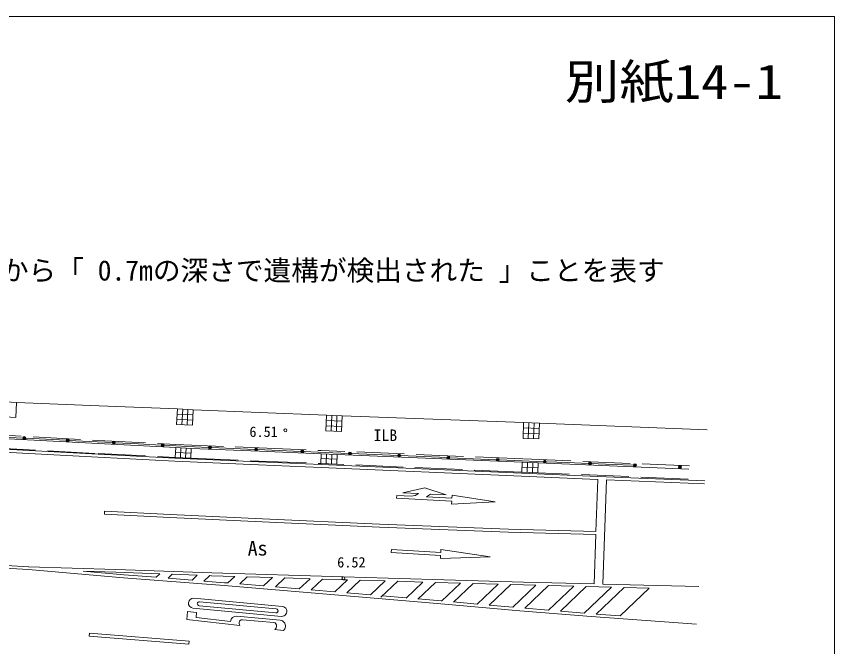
# Model space of a CAD drawing. Units: millimetres, scale not verified. Extents: x -85698 to 78302, y -59329 to 53471.
# Drawn here: x 36908 to 78302, y 21588 to 53471 of the extents above; entities that cross this region are included whole.
import ezdxf
from ezdxf.enums import TextEntityAlignment as Align

# ---------------------------------------------------------------- set-up
doc = ezdxf.new("R2010")
doc.units = ezdxf.units.MM
doc.header["$LTSCALE"] = 400
doc.linetypes.add('DASHED', pattern=[7.5, 6, -1.5])
for name, color, linetype, lineweight in [('0-0_芯', 7, 'Continuous', 9), ('1-0_一 般', 7, 'Continuous', 9), ('1-1_芯\u3000通', 1, 'Continuous', 13), ('1-8_0', 8, 'Continuous', 13)]:
    doc.layers.add(name, color=color, linetype=linetype, lineweight=lineweight)
doc.styles.add('ＭＳ ゴシック', font='')
doc.styles.get('ＭＳ ゴシック').set_extended_font_data('MS Gothic')

msp = doc.modelspace()

# ---------------------------------------------------------------- linework, layer by layer
at = {"layer": '0-0_芯'}
for p, q in [((78301.7, 53471.2), (-85698.3, 53471.2)), ((78301.7, -59328.8), (78301.7, 53471.2))]:
    msp.add_line(p, q, dxfattribs=at)
at = {"layer": '1-0_一 般'}
for p, q in [((45322, 33599.6), (45283.5, 32812.3)), ((45588.2, 33586.5), (45549.6, 32799.2)), ((45043.1, 33350.2), (45841.4, 33311)), ((52861.3, 33283.4), (52830.4, 32488)), ((53127, 33273), (53096.1, 32477.6)), ((62567.7, 32921.6), (53392.7, 33262.7)), ((45030.2, 33087.8), (45828.6, 33048.6)), ((52574.9, 32763.4), (53372.1, 32732.4)), ((52585.2, 33028.5), (53382.4, 32997.6)), ((62833, 32912.5), (62805.9, 32115.8)), ((63098.4, 32903.5), (63071.3, 32106.7)), ((71859, 32550.3), (63363.8, 32894.4)), ((62549.6, 32390.4), (63345.7, 32363.3)), ((62558.6, 32656), (63354.7, 32628.9)), ((37247.6, 32139.7), (36212.2, 32192.1)), ((37371.8, 32133.4), (38407.1, 32081.1)), ((39442.5, 32028.7), (38407.1, 32081.1)), ((39566.7, 32022.4), (40602.1, 31970.1)), ((41767.7, 31910.5), (40602.1, 31970.1)), ((41907.5, 31903.4), (43073.1, 31843.8)), ((44238.7, 31784.2), (43073.1, 31843.8)), ((44378.6, 31777.1), (45544.2, 31717.5)), ((45231, 31642.6), (45206, 31147.6)), ((45494.7, 31629.3), (45469.7, 31134.3)), ((46643.3, 31669.6), (45544.2, 31717.5)), ((46775.2, 31663.9), (47874.3, 31616)), ((48973.4, 31568.1), (47874.3, 31616)), ((49105.3, 31562.3), (50204.4, 31514.4)), ((51303.5, 31466.5), (50204.4, 31514.4)), ((51435.4, 31460.8), (52534.5, 31412.9)), ((45745.9, 31368.5), (44954.9, 31408.4)), ((53121.9, 31064.4), (52314.9, 31098.5)), ((53710, 31362.3), (52534.5, 31412.9)), ((52594.2, 31332.2), (52573.6, 30842.1)), ((52863.3, 31320.8), (52842.6, 30830.7)), ((53132.3, 31309.4), (62496, 30911.9)), ((53851, 31356.2), (55026.5, 31305.6)), ((56202, 31255), (55026.5, 31305.6)), ((56343, 31248.9), (57518.5, 31198.3)), ((58694, 31147.6), (57518.5, 31198.3)), ((58835, 31141.6), (60010.5, 31091)), ((61186, 31040.3), (60010.5, 31091)), ((61327, 31034.3), (62502.5, 30983.7)), ((63288.8, 30634.7), (62486.7, 30664.9)), ((63577, 30941.7), (62502.5, 30983.7)), ((62763.3, 30901.8), (62744.8, 30407.8)), ((63030.7, 30891.8), (63012.1, 30397.7)), ((63298.1, 30881.7), (70923.7, 30562.4)), ((63705.9, 30936.7), (64780.3, 30894.7)), ((65854.8, 30852.7), (64780.3, 30894.7)), ((65983.7, 30847.7), (67058.1, 30805.8)), ((68132.6, 30763.8), (67058.1, 30805.8)), ((66221.3, 27404.4), (66314.4, 30049.9)), ((66573, 24755.5), (66757.4, 30030.9)), ((66757.4, 30030.9), (71723.1, 29818.6)), ((58935.9, 28953.4), (56139.3, 29090.5)), ((58651, 29267.8), (57852, 29306.9)), ((58928.6, 28803.6), (58935.9, 28953.4)), ((41370, 28438.9), (41362.5, 28289.1)), ((66129.6, 24766.7), (66217.2, 27254.4)), ((58388, 26502.4), (58379.1, 26352.6)), ((60870.3, 26129.5), (58388, 26502.4)), ((44164.8, 25268.8), (43981.3, 25095.1)), ((44795.5, 25246.3), (44585.4, 25047.4)), ((45793.7, 24952), (44585.4, 25047.4)), ((44795.5, 25246.3), (46056.9, 25201.2)), ((46056.9, 25201.2), (45793.7, 24952)), ((46687.6, 25178.7), (46397.9, 24904.3)), ((47956, 25140.1), (47605.4, 24808.2)), ((48590.4, 25121.2), (48206.8, 24758)), ((48590.4, 25121.2), (49859.3, 25083.2)), ((49859.3, 25083.2), (49409.7, 24657.4)), ((50493.8, 25064.2), (50011.1, 24607.2)), ((50493.8, 25064.2), (51762.7, 25026.2)), ((51762.7, 25026.2), (51213.9, 24506.6)), ((52397.2, 25007.2), (51815.1, 24456)), ((53666.1, 24969.2), (53017.4, 24355)), ((54300.4, 24950.1), (53618.5, 24304.5)), ((54300.4, 24950.1), (55569.1, 24911.9)), ((55569.1, 24911.9), (54820.8, 24203.4)), ((56203.4, 24892.7), (55347.7, 24082.6)), ((56203.4, 24892.7), (57472.1, 24854.5)), ((57472.1, 24854.5), (56619.2, 24047)), ((49409.7, 24657.4), (48206.8, 24758)), ((51214, 24506.7), (50011.1, 24607.2)), ((53018.3, 24355.9), (51815.4, 24456.4)), ((58106.4, 24835.4), (57220.3, 23996.5)), ((58106.4, 24835.4), (59376.7, 24798.8)), ((59376.7, 24798.8), (58422.6, 23895.4)), ((60011.8, 24780.4), (59023.8, 23844.9)), ((60011.8, 24780.4), (61282, 24743.6)), ((61282, 24743.6), (60226.1, 23743.9)), ((61917, 24725.2), (60825.8, 23692)), ((63189.7, 24690.7), (62024.5, 23587.5)), ((63827.2, 24674.6), (62625.6, 23537)), ((63827.2, 24674.6), (65102.3, 24642.5)), ((65102.3, 24642.5), (63827.9, 23435.9)), ((65739.9, 24626.5), (64429.1, 23385.4)), ((67015, 24594.3), (65626.4, 23279.6)), ((65739.9, 24626.5), (67015, 24594.3)), ((67652.6, 24578.3), (66235.9, 23237)), ((71437.9, 24633), (66573, 24755.5)), ((68927.7, 24546.2), (67454.9, 23151.7)), ((67652.6, 24578.3), (68927.7, 24546.2)), ((45886, 24036.6), (50366.4, 23617.1)), ((56624.6, 24052.1), (55422.8, 24153.7)), ((46152.1, 23660.1), (50035.1, 23296.5)), ((46170.7, 23859.3), (50053.7, 23495.7)), ((60226.1, 23743.9), (59026.6, 23847.6)), ((62025.3, 23588.3), (60825.8, 23692)), ((45571.9, 23362.9), (46019.9, 23321)), ((45839.4, 23538.8), (50319.8, 23119.2)), ((45995.8, 23063.8), (46019.9, 23321)), ((63827.9, 23435.9), (62625.6, 23537)), ((65631.4, 23284.3), (64429.1, 23385.4)), ((67454.9, 23151.7), (66235.9, 23237)), ((45534.6, 22964.7), (48208.4, 22664.1)), ((45995.8, 23063.8), (47735.2, 22868.2)), ((48061, 23129.9), (50251.4, 22924.8)), ((48345.7, 22952.6), (49938.7, 22803.4)), ((50274.5, 22420.4), (49979.4, 22448)), ((49982.1, 22447.8), (50403.9, 22408.3)), ((40600.3, 22274), (40588.2, 22124.5)), ((40588.2, 22124.5), (45639.5, 21714.1)), ((45651.6, 21863.7), (40600.3, 22274)), ((45651.6, 21863.7), (45639.5, 21714.1))]:
    msp.add_line(p, q, dxfattribs=at)
at = {"layer": '1-0_一 般', "linetype": 'DASHED'}
for p, q in [((62524.4, 31083.5), (52325.7, 31511.5)), ((70958.4, 30733.8), (62524.4, 31083.5)), ((62466.4, 30418.2), (53111.6, 30819.3)), ((70889.6, 30068.2), (63279.5, 30387.7))]:
    msp.add_line(p, q, dxfattribs=at)
at = {"layer": '1-0_一 般'}
for points in [[(-24759.9, 37021.5), (-19591.2, 36391.8), (-15677.9, 35926.4), (-9921.5, 35300), (-5156.6, 34798), (578.1, 34214.6), (4419.4, 33852.1), (11310.5, 33259.5), (14913.7, 32939.9), (19684.4, 32555.2), (25370.9, 32140.4), (32451.2, 31655.6), (34673.2, 31504.7), (41036.8, 31169.2), (44916.8, 30969.2), (49157.2, 30792.3), (52320.6, 30650.8), (62463.1, 30214.6), (66313.8, 30049.9), (66314.4, 30049.9)], [(71729.5, 29968.4), (66320.2, 30199.8), (62469.5, 30364.4), (52327.2, 30800.7), (49163.7, 30942.1), (44923.8, 31119), (41044.6, 31319), (34682.2, 31654.4), (32461.4, 31805.2), (25381.4, 32290), (19695.8, 32704.8), (14926.3, 33089.4), (11323.5, 33408.9), (4432.8, 34001.5), (592.8, 34363.9), (-5141.1, 34947.2), (-9905.5, 35449.1), (-15660.9, 36075.5), (-19573.3, 36540.7), (-24741.3, 37170.3)], [(37533.6, 25633.3), (30696.4, 26024.2), (23575.2, 26517.7), (18384.8, 26887.2), (14118.2, 27203.7), (9852.5, 27561.3), (7958.1, 27717.8), (5039.3, 27991.7), (214.3, 28459.2), (-4755.2, 28941), (-8478.6, 29343.9), (-11765.3, 29689.9), (-20675, 30689.7), (-25891.1, 31341.1), (-29942.7, 31877.2), (-33859.7, 32403.7), (-38740.9, 33065.1), (-43482.6, 33708.7), (-49108.1, 34483.4), (-55728.1, 35352), (-58931.5, 35801.8)], [(36915, 33944.5), (41092.9, 33767.4), (45055.9, 33612.6)], [(45854.3, 33573.5), (49211.1, 33439), (52595.5, 33293.7)], [(44967.4, 31655.9), (41052.1, 31857.1), (35511.3, 32147.7)], [(52325.2, 31343.5), (49214.5, 31477.5), (45758.4, 31615.9)], [(-25910.2, 31192.3), (-20692.7, 30540.7), (-11781.6, 29540.8), (-8494.5, 29194.7), (-4770.5, 28791.8), (199.9, 28309.9), (5025.1, 27842.4), (7945, 27568.3), (9840.1, 27411.8), (14106.3, 27054.2), (18373.9, 26737.6), (23564.7, 26368), (30686.9, 25874.5), (37523, 25483.7), (42329.3, 25075), (47417.8, 24673.4), (54009.8, 24122.5), (58198.2, 23768.6), (62381.8, 23406.9), (65978.9, 23104.6), (71310.5, 22731.7)], [(58651, 29267.8), (57567, 29621.3), (56453.6, 29375.5), (57252.7, 29336.3)], [(56888.7, 29204), (56146.6, 29240.4), (56139.3, 29090.5)], [(58950.6, 29253.1), (58943.3, 29103.2), (57657.5, 29166.3)], [(58928.6, 28803.6), (61137, 28920.6), (58950.6, 29253.1)], [(41362.5, 28289.1), (44678.8, 28122.9), (49350.4, 27899.7), (55277.2, 27636.9), (61800.4, 27377.3), (66217.2, 27254.4)], [(66221.3, 27404.4), (61805.5, 27527.2), (55283.5, 27786.7), (49357.3, 28049.6), (44686.1, 28272.7), (41370, 28438.9)], [(58370.2, 26202.9), (55874.6, 26351.2), (55883.5, 26500.9), (58379.1, 26352.6)], [(60870.3, 26129.5), (58361.3, 26053.2), (58370.2, 26202.9)], [(66129.6, 24766.7), (62564.3, 24856.5), (57967.8, 24989.7), (53454.2, 25125.6), (46789.7, 25325.1), (41942.6, 25498.4), (37530.6, 25633.5)], [(43981.3, 25095.1), (42341.5, 25224.5), (40290.5, 25398.9)], [(40290.5, 25398.9), (41937.7, 25348.4), (44164.8, 25268.8)], [(47605.4, 24808.2), (47430, 24822.9), (46397.9, 24904.3)], [(46687.6, 25178.7), (46784.7, 25175.2), (47956, 25140.1)], [(52397.2, 25007.2), (53449.7, 24975.7), (53666.1, 24969.2)], [(61917, 24725.2), (62560.2, 24706.5), (63189.7, 24690.7)], [(54821.9, 24204.4), (54022.3, 24272), (53619.7, 24305.6)], [(58426.8, 23899.4), (58211, 23918.1), (57225.5, 24001.3)], [(46019.9, 23321), (45571.9, 23362.9), (45534.6, 22964.7)], [(46019.9, 23321), (45571.9, 23362.9), (45534.6, 22964.7)]]:
    msp.add_lwpolyline(points, dxfattribs=at)
for points in [[(36115.4, 33986), (36076, 33225.6), (36875.5, 33184.1), (36915, 33944.5)], [(45055.9, 33612.6), (45017.3, 32825.3), (45815.7, 32786.2), (45854.3, 33573.5)], [(52595.5, 33293.7), (52564.6, 32498.3), (53361.8, 32467.3), (53392.7, 33262.7)], [(62567.7, 32921.6), (62540.5, 32124.8), (63336.6, 32097.7), (63363.8, 32894.4)], [(45758.4, 31615.9), (44967.4, 31655.9), (44942.3, 31160.9), (45733.4, 31121)], [(53132.3, 31309.4), (52325.2, 31343.5), (52304.6, 30853.4), (53111.6, 30819.3)], [(63298.1, 30881.7), (62496, 30911.9), (62477.4, 30417.8), (63279.5, 30387.7)]]:
    msp.add_lwpolyline(points, close=True, dxfattribs=at)
at = {"layer": '1-0_一 般', "linetype": 'DASHED'}
for points in [[(34762.9, 32360.5), (41044.8, 32021.5), (44981.3, 31820)], [(35481.7, 31653.5), (41048.2, 31355.2), (44931.1, 31161.5)], [(44981.3, 31820), (49166.1, 31639.9), (52325.7, 31511.5)], [(45733.4, 31121), (49180.7, 30969.5), (52303.3, 30853.5)]]:
    msp.add_lwpolyline(points, dxfattribs=at)
at = {"layer": '1-0_一 般'}
for centre, radius in [((37309.7, 32136.6), 75), ((37309.7, 32136.6), 49.5), ((37309.7, 32136.6), 24.5), ((39504.6, 32025.6), 75), ((39504.6, 32025.6), 49.5), ((39504.6, 32025.6), 24.5), ((41837.6, 31906.9), 75), ((41837.6, 31906.9), 49.5), ((41837.6, 31906.9), 24.5), ((44308.7, 31780.6), 75), ((44308.7, 31780.6), 49.5), ((44308.7, 31780.6), 24.5), ((46709.2, 31666.7), 75), ((46709.2, 31666.7), 49.5), ((46709.2, 31666.7), 24.5), ((49039.4, 31565.2), 75), ((49039.4, 31565.2), 49.5), ((49039.4, 31565.2), 24.5), ((51369.5, 31463.6), 75), ((51369.5, 31463.6), 49.5), ((51369.5, 31463.6), 24.5), ((53780.5, 31359.2), 75), ((53780.5, 31359.2), 49.5), ((53780.5, 31359.2), 24.5), ((56272.5, 31251.9), 75), ((56272.5, 31251.9), 49.5), ((56272.5, 31251.9), 24.5), ((58764.5, 31144.6), 75), ((58764.5, 31144.6), 49.5), ((58764.5, 31144.6), 24.5), ((61256.5, 31037.3), 75), ((61256.5, 31037.3), 49.5), ((61256.5, 31037.3), 24.5), ((63641.4, 30939.2), 75), ((63641.4, 30939.2), 49.5), ((63641.4, 30939.2), 24.5), ((65919.2, 30850.2), 75), ((65919.2, 30850.2), 49.5), ((65919.2, 30850.2), 24.5), ((68197, 30761.3), 75), ((68197, 30761.3), 49.5), ((68197, 30761.3), 24.5), ((70474.8, 30672.3), 75), ((70474.8, 30672.3), 49.5), ((70474.8, 30672.3), 24.5)]:
    msp.add_circle(centre, radius, dxfattribs=at)
for centre, radius, start, end in [((56913.2, 29703.4), 500, 267.19314, 312.76616), ((57172.9, 30041.1), 1000, 267.19315, 267.19317), ((57172.9, 30041.1), 1000, 298.98149, 312.76616), ((45862.7, 23787.7), 250, 84.65063, 264.65063), ((46161.4, 23759.7), 100, 84.65063, 264.65063), ((50343.1, 23368.1), 250, 264.65063, 84.65063), ((50044.4, 23396.1), 100, 264.65063, 84.65063), ((48032.9, 22831.2), 300, 84.62406, 172.9054), ((48481, 22789.2), 300, 174.65063, 204.65066), ((48331.7, 22803.2), 150, 84.65063, 174.65063), ((48481, 22789.2), 300, 84.59893, 84.70234), ((49775.4, 22668), 300, 84.6506, 84.65066), ((49924.7, 22654), 150, 354.65063, 84.65063), ((50223.4, 22626.1), 300, 354.65063, 84.65065), ((49775.4, 22668), 300, 312.84032, 354.65063), ((50273.2, 22621.4), 250, 301.52053, 354.65063)]:
    msp.add_arc(centre, radius, start, end, dxfattribs=at)
at = {"layer": '1-8_0'}
for centre in [(50522, 32531.9), (53451.9, 25050.7)]:
    msp.add_circle(centre, 75, dxfattribs=at)

# ---------------------------------------------------------------- texts
at = {"layer": '0-0_芯', "style": 'ＭＳ ゴシック', "width": 1.15}
msp.add_text('別紙14-1', height=1760, dxfattribs=at).set_placement((64650.2, 48761.6), align=Align.BOTTOM_LEFT)
at = {"layer": '1-0_一 般', "style": 'ＭＳ ゴシック'}
for s, height, p in [('ILB', 586.5, (54975.5, 31811.2)), ('As', 733.1, (48611.7, 25976.4))]:
    msp.add_text(s, height=height, dxfattribs=at).set_placement(p, align=Align.BOTTOM_LEFT)
at = {"layer": '1-1_芯\u3000通', "style": 'ＭＳ ゴシック'}
msp.add_text('【凡例】\u3000「 -0.7m 」の場合は、地盤から「 0.7mの深さで遺構が検出された 」ことを表す', height=1026, dxfattribs=at).set_placement((11648, 39798.9), align=Align.BOTTOM_LEFT)
at = {"layer": '1-8_0', "color": 7, "style": 'ＭＳ ゴシック'}
for s, p in [('6.51', (48696.5, 32038.3)), ('6.52', (53138, 25435.3))]:
    msp.add_text(s, height=527.9, dxfattribs=at).set_placement(p, align=Align.BOTTOM_LEFT)

doc.saveas('drawing.dxf')
